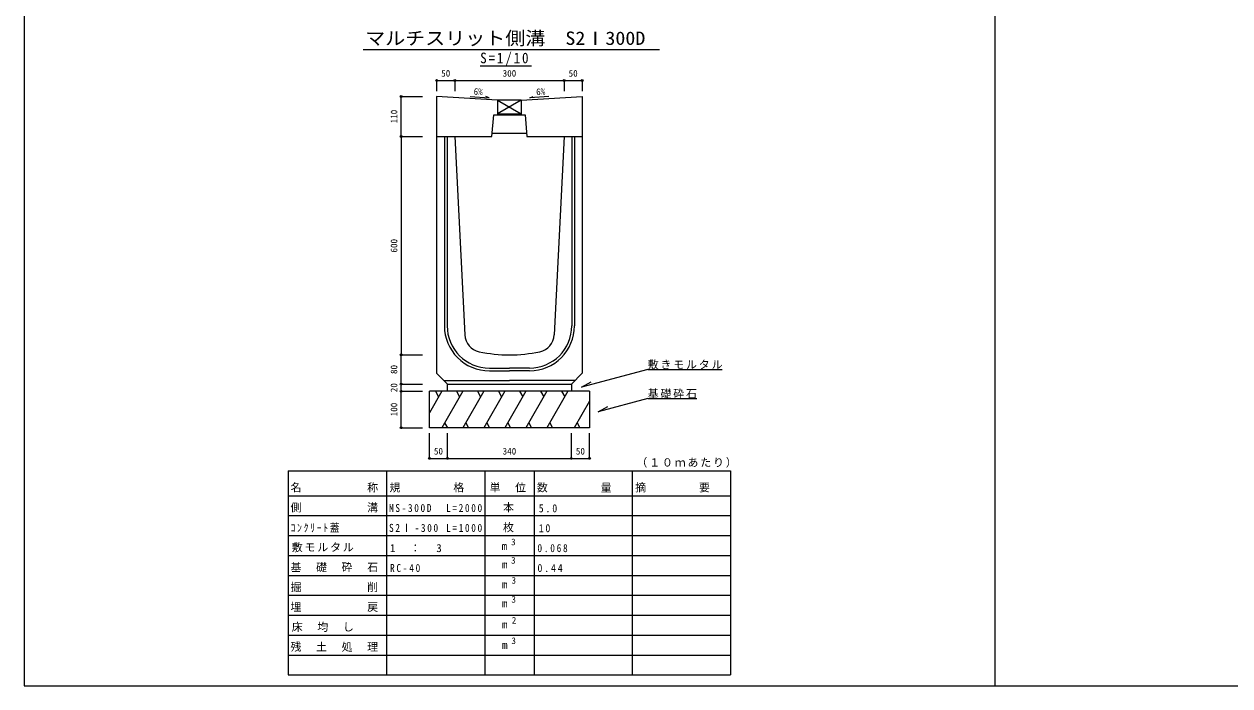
# Model space of a CAD drawing. Units: millimetres at full size, sheet at 1:10. Extents: x -4199 to 3801, y -1820 to 1847.
# Drawn here: x -4199 to -887, y -1820 to -1 of the extents above; entities that cross this region are included whole.
import ezdxf
from ezdxf.enums import TextEntityAlignment as Align

# ---------------------------------------------------------------- set-up
doc = ezdxf.new("R2010")
doc.units = ezdxf.units.MM
doc.header["$LTSCALE"] = 10
doc.header["$PDMODE"] = 32
doc.header["$PDSIZE"] = 5
doc.layers.add('0-0_通り芯', color=7, linetype='Continuous', lineweight=18)
doc.layers.add('0-1_躯体', color=4, linetype='Continuous')
doc.styles.add('ＭＳ ゴシック', font='')
doc.styles.get('ＭＳ ゴシック').set_extended_font_data('MS Gothic')

msp = doc.modelspace()

# ---------------------------------------------------------------- linework, layer by layer
at = {"layer": '0-0_通り芯', "color": 2}
for p, q in [((-4199.1, 1847.09), (-4199.1, -1819.58)), ((-4199.1, -1819.58), (3800.9, -1819.58))]:
    msp.add_line(p, q, dxfattribs=at)
at = {"layer": '0-0_通り芯', "color": 4}
msp.add_line((-1532.44, 1847.09), (-1532.44, -1819.58), dxfattribs=at)
at = {"layer": '0-0_通り芯'}
for p, q in [((-3267.6, -71.24), (-2453.6, -71.24)), ((-2946.21, -115.96), (-2805.24, -115.96)), ((-2485.99, -950.36), (-2667.5, -999)), ((-2485.99, -950.36), (-2280.99, -950.36)), ((-3035.77, -1010.14), (-3035.77, -990.14)), ((-2695.77, -990.14), (-2695.77, -1010.14)), ((-2667.5, -999), (-2641.52, -984)), ((-3051.72, -1010.14), (-3085.77, -1069.12)), ((-3085.77, -1110.14), (-3085.77, -1010.14)), ((-2645.77, -1010.14), (-3085.77, -1010.14)), ((-3069.02, -1010.14), (-3060.37, -1025.13)), ((-2993.98, -1010.14), (-3051.72, -1110.14)), ((-3011.29, -1010.14), (-3002.64, -1025.13)), ((-2936.25, -1010.14), (-2993.98, -1110.14)), ((-2953.55, -1010.14), (-2944.9, -1025.13)), ((-2878.51, -1010.14), (-2936.25, -1110.14)), ((-2895.82, -1010.14), (-2887.17, -1025.13)), ((-2820.78, -1010.14), (-2878.51, -1110.14)), ((-2838.08, -1010.14), (-2829.43, -1025.13)), ((-2763.04, -1010.14), (-2820.78, -1110.14)), ((-2780.35, -1010.14), (-2771.7, -1025.13)), ((-2705.31, -1010.14), (-2763.04, -1110.14)), ((-2722.61, -1010.14), (-2713.96, -1025.13)), ((-2645.77, -1010.14), (-2645.77, -1110.14)), ((-2645.77, -1036.99), (-2688.01, -1110.14)), ((-2485.99, -1030.17), (-2350.99, -1030.17)), ((-2645.77, -1110.14), (-3085.77, -1110.14)), ((-3043.8, -1096.42), (-3035.88, -1110.14)), ((-2986.06, -1096.42), (-2978.14, -1110.14)), ((-2928.33, -1096.42), (-2920.41, -1110.14)), ((-2870.59, -1096.42), (-2862.67, -1110.14)), ((-2812.86, -1096.42), (-2804.94, -1110.14)), ((-2755.12, -1096.42), (-2747.2, -1110.14)), ((-2680.09, -1096.42), (-2672.17, -1110.14)), ((-3473.27, -1228.7), (-2258.27, -1228.7)), ((-3473.27, -1228.7), (-3473.27, -1351.82)), ((-3203.27, -1228.7), (-3203.27, -1351.82)), ((-2933.27, -1228.7), (-2933.27, -1351.82)), ((-2798.27, -1228.7), (-2798.27, -1351.82)), ((-2528.27, -1228.7), (-2528.27, -1351.82)), ((-2258.27, -1228.7), (-2258.27, -1351.82)), ((-3473.27, -1297.1), (-2258.27, -1297.1)), ((-3473.27, -1351.82), (-2258.27, -1351.82)), ((-3473.27, -1351.82), (-3473.27, -1789.58)), ((-3203.27, -1351.82), (-3203.27, -1789.58)), ((-2933.27, -1351.82), (-2933.27, -1789.58)), ((-2798.27, -1351.82), (-2798.27, -1789.58)), ((-2528.27, -1351.82), (-2528.27, -1789.58)), ((-2258.27, -1351.82), (-2258.27, -1789.58)), ((-3473.27, -1406.54), (-2258.27, -1406.54)), ((-3473.27, -1461.26), (-2258.27, -1461.26)), ((-3473.27, -1515.98), (-2258.27, -1515.98)), ((-3473.27, -1570.7), (-2258.27, -1570.7)), ((-3473.27, -1625.42), (-2258.27, -1625.42)), ((-3473.27, -1680.14), (-2258.27, -1680.14)), ((-3473.27, -1734.86), (-2258.27, -1734.86)), ((-3473.27, -1789.58), (-2258.27, -1789.58)), ((-3387.77, -1789.58), (-2478.77, -1789.58))]:
    msp.add_line(p, q, dxfattribs=at)
at = {"layer": '0-0_通り芯', "color": 3}
for p, q in [((-2833.27, -210.14), (-2898.27, -248.14)), ((-2898.27, -210.14), (-2833.27, -248.14)), ((-2898.27, -210.14), (-2898.27, -250.44)), ((-2833.27, -210.14), (-2898.27, -210.14)), ((-2833.27, -210.14), (-2833.27, -250.44)), ((-2913.77, -310.14), (-2908.77, -250.44)), ((-2908.77, -250.44), (-2822.77, -250.44)), ((-2898.27, -248.14), (-2833.27, -248.14)), ((-2822.77, -250.44), (-2817.77, -310.14)), ((-3065.77, -310.14), (-3065.77, -960.14)), ((-3065.77, -310.14), (-3015.77, -310.14)), ((-3065.77, -310.14), (-2913.77, -310.14)), ((-3044.57, -310.14), (-3044.57, -830.14)), ((-3036.97, -310.14), (-3036.97, -830.14)), ((-3015.77, -310.14), (-2988.53, -854.98)), ((-2913.02, -301.14), (-2818.53, -301.14)), ((-2817.77, -310.14), (-2665.77, -310.14)), ((-2715.77, -310.14), (-2743.01, -854.98)), ((-2715.77, -310.14), (-2665.77, -310.14)), ((-2694.57, -310.14), (-2694.57, -830.14)), ((-2686.97, -310.14), (-2686.97, -830.14)), ((-2665.77, -310.14), (-2665.77, -960.14)), ((-3065.77, -960.14), (-3035.77, -990.14)), ((-2920.77, -946.34), (-2865.77, -946.34)), ((-2920.77, -953.94), (-2865.77, -953.94)), ((-2810.77, -946.34), (-2865.77, -946.34)), ((-2810.77, -953.94), (-2865.77, -953.94)), ((-2695.77, -990.14), (-2665.77, -960.14)), ((-3045.77, -980.14), (-2865.77, -980.14)), ((-3035.77, -990.14), (-2695.77, -990.14)), ((-2685.77, -980.14), (-2865.77, -980.14))]:
    msp.add_line(p, q, dxfattribs=at)
for points in [[(-2898.27, -210.14), (-3065.77, -200.14), (-3065.77, -310.14)], [(-2833.27, -210.14), (-2665.77, -200.14), (-2665.77, -310.14)]]:
    msp.add_lwpolyline(points, dxfattribs=at)
at = {"layer": '0-0_通り芯'}
for points in [[(-2973.66, -200.15), (-2921.5, -203.45), (-2931.05, -199.7)], [(-2757.88, -200.15), (-2810.03, -203.45), (-2800.49, -199.7)], [(-2485.99, -1030.17), (-2621.88, -1066.58), (-2595.9, -1051.58)]]:
    msp.add_lwpolyline(points, dxfattribs=at)
at = {"layer": '0-0_通り芯', "color": 3}
for centre, radius, start, end in [((-2920.77, -830.14), 123.8, 180, 270), ((-2920.77, -830.14), 116.2, 180, 270), ((-2938.59, -852.48), 50, 182.86, 257.99), ((-2810.77, -830.14), 123.8, 270, 0), ((-2810.77, -830.14), 116.2, 270, 0), ((-2792.95, -852.48), 50, 282.01, 357.14), ((-2865.77, -510.14), 400, 257.99, 282.01)]:
    msp.add_arc(centre, radius, start, end, dxfattribs=at)
at = {"layer": '0-1_躯体', "color": 7}
for p, q in [((-3065.77, -156.16), (-3015.77, -156.16)), ((-3015.77, -156.16), (-2715.77, -156.16)), ((-2715.77, -156.16), (-2665.77, -156.16)), ((-3163.41, -310.14), (-3163.41, -200.14)), ((-3163.41, -310.14), (-3163.41, -910.14)), ((-3163.41, -990.14), (-3163.41, -910.14)), ((-3163.41, -1010.14), (-3163.41, -990.14)), ((-3163.41, -1110.14), (-3163.41, -1010.14)), ((-3085.77, -1194.43), (-3035.77, -1194.43)), ((-3035.77, -1194.43), (-2695.77, -1194.43)), ((-2695.77, -1194.43), (-2645.77, -1194.43))]:
    msp.add_line(p, q, dxfattribs=at)
at = {"layer": '0-1_躯体'}
for p, q in [((-3065.77, -156.16), (-3065.77, -185.26)), ((-3015.77, -156.16), (-3015.77, -185.26)), ((-2715.77, -156.16), (-2715.77, -185.26)), ((-2665.77, -156.16), (-2665.77, -185.26)), ((-3163.41, -200.14), (-3104.51, -200.14)), ((-3163.41, -310.14), (-3104.51, -310.14)), ((-3163.41, -310.14), (-3104.51, -310.14)), ((-3163.41, -310.14), (-3104.51, -310.14)), ((-3163.41, -310.14), (-3104.51, -310.14)), ((-3163.41, -910.14), (-3104.51, -910.14)), ((-3163.41, -910.14), (-3104.51, -910.14)), ((-3163.41, -990.14), (-3104.51, -990.14)), ((-3163.41, -990.14), (-3104.51, -990.14)), ((-3163.41, -990.14), (-3104.51, -990.14)), ((-3163.41, -1010.14), (-3104.51, -1010.14)), ((-3163.41, -1110.14), (-3104.51, -1110.14)), ((-3085.77, -1194.43), (-3085.77, -1125.19)), ((-3035.77, -1194.43), (-3035.77, -1125.19)), ((-2695.77, -1194.43), (-2695.77, -1125.19)), ((-2645.77, -1194.43), (-2645.77, -1125.19))]:
    msp.add_line(p, q, dxfattribs=at)
for p in [(-3065.77, -156.16), (-3015.77, -156.16), (-2715.77, -156.16), (-2665.77, -156.16), (-3163.41, -200.14), (-3163.41, -310.14), (-3163.41, -910.14), (-3163.41, -910.14), (-3163.41, -990.14), (-3163.41, -1010.14), (-3163.41, -1110.14), (-3085.77, -1194.43), (-3035.77, -1194.43), (-2695.77, -1194.43), (-2645.77, -1194.43)]:
    msp.add_point(p, dxfattribs=at)

# ---------------------------------------------------------------- texts
at = {"layer": '0-0_通り芯', "color": 3, "style": 'ＭＳ ゴシック', "width": 1.1}
msp.add_text('マルチスリット側溝\u3000S2Ⅰ300D', height=36.66, dxfattribs=at).set_placement((-3262.19, -69.22), align=Align.BOTTOM_LEFT)
at = {"layer": '0-0_通り芯', "color": 4, "style": 'ＭＳ ゴシック'}
for rotation, p in [(356.591, (-2964.91, -200.54)), (3.409, (-2791.58, -202.03))]:
    msp.add_text('6%', height=18.33, rotation=rotation, dxfattribs=at).set_placement(p, align=Align.BOTTOM_LEFT)
for s, p in [('3', (-2861.25, -1438.64)), ('3', (-2861.25, -1489.25)), ('3', (-2860.08, -1544.31)), ('3', (-2860.35, -1596.57)), ('2', (-2859.45, -1654.1)), ('3', (-2860.35, -1710.18))]:
    msp.add_text(s, height=18.33, dxfattribs=at).set_placement(p, align=Align.BOTTOM_LEFT)
at = {"layer": '0-0_通り芯', "style": 'ＭＳ ゴシック'}
for p in [(-2887.35, -1453), (-2886.45, -1503.62), (-2886.45, -1558.34), (-2886.45, -1610.32), (-2886.36, -1668.46), (-2886.18, -1724.55)]:
    msp.add_text('m', height=21.99, dxfattribs=at).set_placement(p, align=Align.BOTTOM_LEFT)
at = {"layer": '0-0_通り芯', "attachment_point": 7, "style": 'ＭＳ ゴシック'}
for s, insert, char_height in [('\\T1.28;\\W0.9;S=1/10', (-2946.21, -115.96), 29.33), ('\\T1.17;敷きモルタル', (-2485.99, -950.36), 21.99), ('\\T1.17;基礎砕石', (-2485.99, -1030.17), 21.99), ('\\T1.17;（１０ｍあたり）', (-2517.02, -1219.76), 21.99), ('\\T1.17;名\u3000\u3000\u3000\u3000\u3000称', (-3467.27, -1288.16), 21.99), ('\\T1.17;規\u3000\u3000\u3000\u3000格', (-3195.52, -1288.16), 21.99), ('\\T1.17;単\u3000位', (-2920.27, -1288.16), 21.99), ('\\T1.17;数\u3000\u3000\u3000\u3000量', (-2790.52, -1288.16), 21.99), ('\\T1.17;摘\u3000\u3000\u3000\u3000要', (-2520.52, -1288.16), 21.99), ('\\T1.17;側\u3000\u3000\u3000\u3000\u3000溝', (-3467.27, -1342.88), 21.99), ('\\T1.36;\\W0.85;MS-300D\u3000L=2000', (-3196.52, -1342.09), 21.99), ('\\T1.17;\u3000本', (-2918.52, -1342.88), 21.99), ('\\T1.38;\\W0.9;5.0', (-2785.27, -1342.88), 21.99), ('\\T1.33;\\W0.9;ｺﾝｸﾘｰﾄ蓋', (-3467.27, -1397.6), 21.99), ('\\T1.36;\\W0.85;S2Ⅰ-300\\~L=1000', (-3196.52, -1396.81), 21.99), ('\\T1.17;\u3000枚', (-2918.52, -1397.6), 21.99), ('\\T1.36;\\W0.9;10', (-2785.27, -1397.6), 21.99), ('\\T1.17;敷モルタル', (-3463.77, -1452.32), 21.99), ('\\T1.21;1\u3000：\u30003', (-3193.77, -1452.32), 21.99), ('\\T1.38;\\W0.85;0.068', (-2788.77, -1452.32), 21.99), ('\\T1.17;基\u3000礎\u3000砕\u3000石', (-3467.27, -1507.04), 21.99), ('\\T1.38;\\W0.85;RC-40', (-3193.77, -1507.04), 21.99), ('\\T1.38;\\W0.9;0.44', (-2788.77, -1507.04), 21.99), ('\\T1.17;掘\u3000\u3000\u3000\u3000\u3000削', (-3467.27, -1561.76), 21.99), ('\\T1.17;埋\u3000\u3000\u3000\u3000\u3000戻', (-3467.27, -1616.48), 21.99), ('\\T1.17;床\u3000均\u3000し', (-3463.77, -1671.2), 21.99), ('\\T1.17;残\u3000土\u3000処\u3000理', (-3467.27, -1725.92), 21.99)]:
    msp.add_mtext(s, dxfattribs=dict(at, insert=insert, char_height=char_height))
at = {"layer": '0-1_躯体', "style": 'ＭＳ ゴシック'}
for s, p in [('50', (-3053.27, -151.16)), ('300', (-2884.52, -151.16)), ('50', (-2703.27, -151.16)), ('50', (-3073.27, -1189.43)), ('340', (-2884.52, -1189.43)), ('50', (-2683.27, -1189.43))]:
    msp.add_text(s, height=18.33, dxfattribs=at).set_placement(p, align=Align.BOTTOM_LEFT)
for s, p in [('110', (-3168.41, -273.89)), ('600', (-3168.41, -628.89)), ('80', (-3168.41, -962.64)), ('20', (-3168.41, -1012.64)), ('100', (-3168.41, -1078.89))]:
    msp.add_text(s, height=18.33, rotation=90, dxfattribs=at).set_placement(p, align=Align.BOTTOM_LEFT)

doc.saveas('drawing.dxf')
